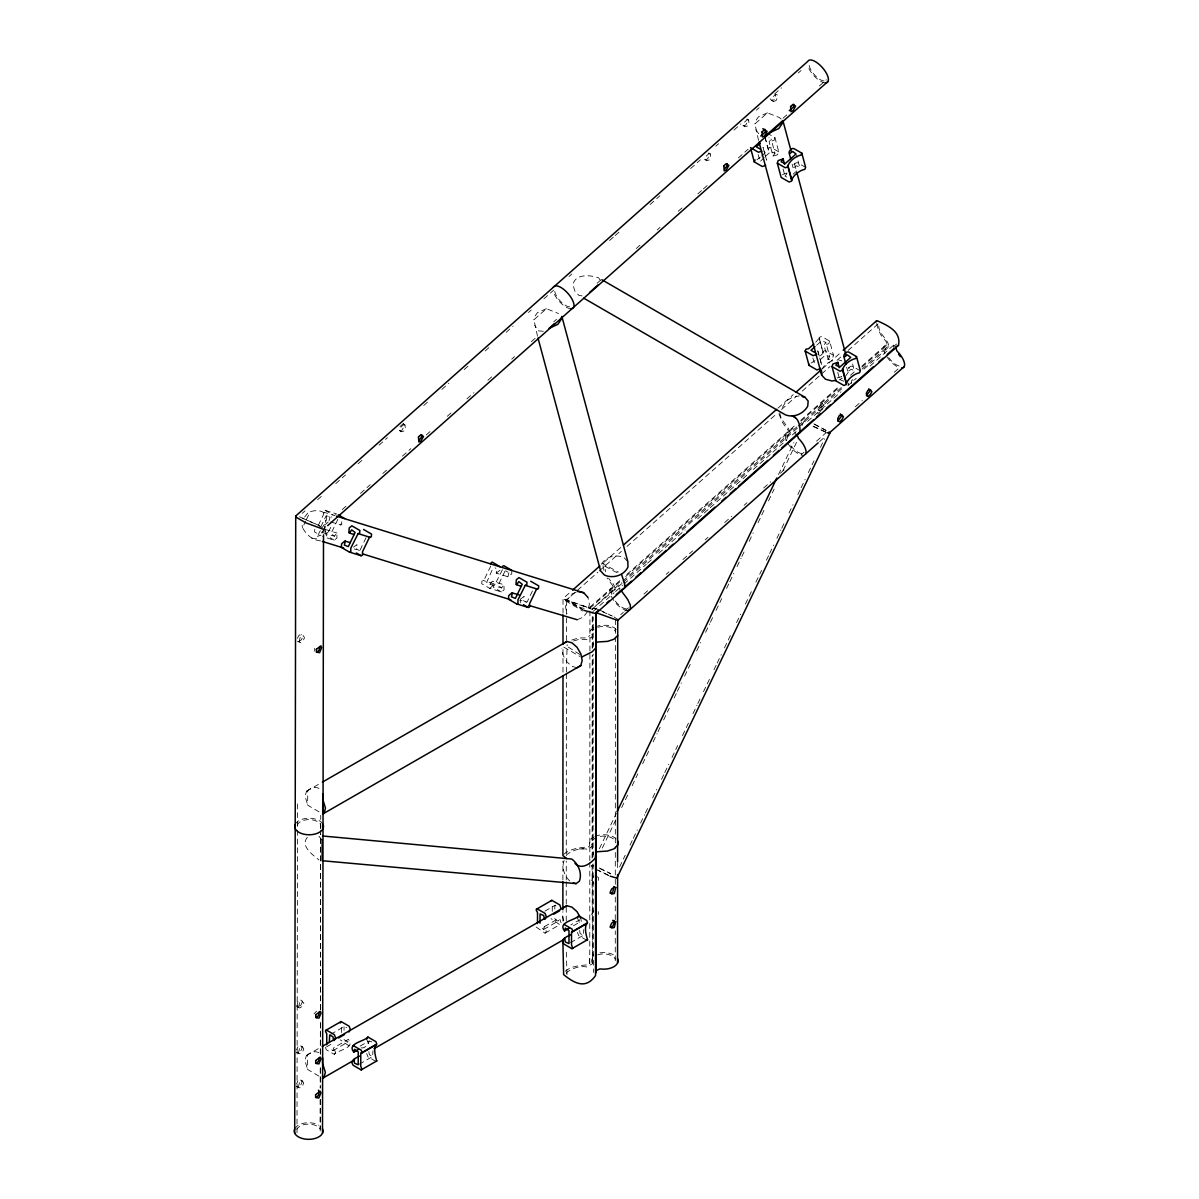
<?xml version="1.0" encoding="UTF-8"?>
<svg xmlns="http://www.w3.org/2000/svg" width="1199" height="1199" viewBox="0 0 1199 1199"><rect width="100%" height="100%" fill="white"/><g stroke="black" fill="none" stroke-linecap="round" stroke-linejoin="round"><path stroke-width="0.75" stroke-dasharray="5 3.75" d="M562.871 921.057L562.871 911.705M562.886 879.901L562.901 861.197M562.99 672.114L563.005 647.775M563.02 613.154L563.035 598.601L569.855 592.546M566.992 974.637L566.228 949.098M566.243 921.057L566.243 906.084M566.243 904.226L566.258 881.775M566.258 879.901L566.273 861.212M566.273 853.718L566.363 673.988M566.363 672.114L567.142 644.687M566.378 640.401L566.393 599.125L567.172 598.601L567.172 600.144L565.598 600.804L597.866 572.208M565.224 971.265C571.893 965.57 580.556 965.66 588.544 964.7L589.758 963.441L589.803 862.006M589.818 860.582L589.908 651.776M589.923 650.907L589.923 607.114L619.808 580.646M566.213 973.423L566.992 972.194C572.747 968.103 579.791 965.675 586.881 966.964L592.471 963.741L592.096 865.393M592.096 858.064L592.201 655.718M592.216 648.389L592.231 611.805M592.471 963.741L592.516 864.629M592.516 857.15L592.621 654.954M592.621 647.46L592.636 616.616M593.115 863.924L593.535 972.434M593.115 856.446L593.205 654.249M593.22 646.756L593.235 616.915M598.316 914.417L598.316 911.66M598.421 880.336L598.421 877.503L596.742 876.529M615.267 960.774L615.282 930.859M615.282 919.633L615.297 895.323M615.297 884.263L615.297 876.619M615.297 874.91L615.312 846.704M615.312 842.957L615.417 637.014M615.417 633.387L615.432 618.504M617.605 867.626L617.605 863.325M296.752 1006.635L298.161 1000.64L300.859 1000.071L303.887 1003.143L302.538 1006.141L299.84 1007.969L296.752 1006.635L298.161 1006.995L300.844 1005.167L302.208 1002.169L300.859 1000.071M296.992 1132.815L297.487 830.188M297.517 826.396L297.547 803.959M298.311 1087.508L299.72 1081.513L302.418 1080.943L303.752 1083.042L302.403 1086.039L299.705 1087.868L296.633 1086.534L298.026 1086.894L300.724 1085.065L302.073 1082.068L300.724 1079.969L298.041 1080.539L296.633 1083.701M298.371 1053.396L299.78 1047.401L302.463 1046.832L303.812 1048.945L302.463 1051.943L299.765 1053.771L296.678 1052.422L298.086 1052.797L300.769 1050.968L302.133 1047.971L300.784 1045.858L298.086 1046.427L296.693 1049.59M298.446 1007.61L299.855 1001.615L302.538 1001.045M299.061 642.154L300.469 636.159L303.152 635.59L304.501 637.703L303.152 640.701L300.454 642.529L297.367 641.18M319.039 811.843L307.678 805.158L307.708 790.576C310.931 787.368 318.889 785.525 320.912 790.935M318.919 1076.117L307.558 1069.418L307.573 1054.835C310.796 1051.628 318.754 1049.784 320.792 1055.195M314.678 651.177L314.678 648.344M320.253 1099.363L320.208 1129.248A12.005 6.924 0.1 0 0 308.608 1124.107A12.005 6.924 0.1 0 0 296.992 1129.233M320.298 1067.605L320.268 1088.152L320.313 1067.455M320.328 1054.535L320.388 1020.904L320.328 1054.386M320.403 1009.693L320.688 830.367M320.688 828.494L320.703 824.762A12.005 6.924 0.1 0 0 305.985 819.846A12.005 6.924 0.1 0 0 297.502 828.314M320.208 1130.972L320.253 1099.213M320.403 1009.543L320.688 833.949M320.718 828.284L320.733 815.35M325.469 1047.341L326.308 1049.769L334.296 1054.386C338.133 1049.829 355.623 1048.151 348.444 1039.338L333.697 1047.821L332.932 1050.669L329.26 1048.061M341.49 1032.579L341.505 1025.205M344.038 1030.361L344.038 1026.674M344.023 1039.578L347.68 1042.186L348.444 1039.338M368.887 1051.643L369.307 1054.685L372.559 1056.559L372.979 1050.774M552.259 911.36L552.274 903.986M554.792 909.127L554.792 905.44L557.385 906.444M554.777 918.359L555.197 919.078C561.597 925.853 557.22 911.36 561.087 922.855M579.657 930.409L580.061 933.466L583.313 935.34L583.748 929.555M787.084 438.969L787.129 435.522L790.396 434.263C789.482 425.795 779.68 421.044 779.8 411.737M511.808 570.319L511.733 573.841L507.926 576.764L496.221 573.137L497.195 569.105L495.037 567.861M520.291 602.857L520.366 599.335M862.066 367.104L887.05 344.952L886.181 341.685L881.04 335.24L878.312 329.62L876.649 323.385M325.543 530.003L325.184 534.499M782.452 407.405L786.304 400.931L792.434 397.229L799.283 395.91M766.955 133.014L774.944 137.63L778.78 151.868L777.492 154.776L772.98 156.11L769.144 141.872L771.122 139.009L768.964 137.75M772.98 156.11L774.959 153.247L771.122 139.009M820.371 355.863L823.173 352.986L819.187 337.414L821.66 336.454L829.648 341.071L833.485 355.309L832.616 357.931L828.389 359.61L823.848 345.312L825.841 342.449L821.765 340.696L816.369 345.477M827.685 359.55L829.663 356.688L825.841 342.449M851.365 383.455L851.83 380.113M761.605 156.02L768.349 150.025L769.129 147.492L770.792 147.252L778.78 151.868M822.829 352.686L823.833 350.932L825.497 350.693L833.485 355.309M399.432 430.801L402.13 430.096L403.703 427.009L403.299 424.056L404.992 425.031L405.382 427.983L403.808 431.07L401.125 431.775L397.978 428.777M704.772 159.722L707.47 159.017L709.044 155.945L708.639 152.992L710.333 153.967L710.722 156.919L709.149 159.992L706.466 160.696L703.318 157.713M564.07 860.507C561.132 868.526 565.119 877.713 571.728 882.644M743.035 125.76L745.733 125.056L747.307 121.968L746.902 119.031L748.596 119.99L748.985 122.942L747.412 126.03L744.729 126.734L741.716 124.126M848.158 384.849L848.562 383.14M588.514 607.893L589.383 604.266L587.93 597.387M818.992 338.433L815.185 342.824M307.708 790.576L306.479 791.28L305.116 796.376L307.678 805.158M307.573 1054.835L306.359 1055.54L304.981 1060.635L307.558 1069.418M617.155 572.777L604.716 566.138L605.66 571.773M774.944 137.63L774.074 140.253L769.144 141.872M829.648 341.071L828.779 343.693L823.848 345.312M321.422 528.324C333.922 514.821 321.332 506.877 308.263 512.483L303.812 518.148M297.367 638.348L299.24 634.9L303.152 635.59M307.304 837.352C300.095 846.149 312.714 854.842 318.904 859.848M320.538 540.884C312.429 540.194 306.09 534.634 302.538 527.635L305.625 521.235M306.389 519.632L310.226 511.643M311.65 538.126L316.101 538.891L320.628 529.958M366.04 537.692L359.985 550.266L354.29 549.007M532.416 591.017L527.125 602.033L519.767 600.249M599.395 848.697L616.346 813.297M778.496 474.564L793.828 442.536M801.891 425.69L804.304 420.639L806.927 421.074M602.318 848.053L616.031 819.397M621.682 807.601L628.935 792.434M632.173 785.69L637.808 773.895M642.649 763.793L649.918 748.626M653.14 741.881L657.172 733.458M657.981 731.765L660.409 726.714M663.632 719.97L669.282 708.174M674.123 698.058L676.536 693.007M677.345 691.313L681.377 682.89M684.599 676.146L690.249 664.351M696.709 650.877L700.741 642.454M705.582 632.338L709.613 623.915M710.422 622.221L712.835 617.17M716.073 610.426L721.723 598.631M726.549 588.514L728.977 583.463M729.786 581.77L733.818 573.347M737.04 566.602L741.072 558.179M741.881 556.501L744.309 551.435M749.15 541.334L753.182 532.911M758.023 522.794L765.277 507.627M768.499 500.882L774.149 489.087M783.022 470.548L797.545 440.213M619.583 866.967L625.219 855.172M630.06 845.07L632.487 840.004M633.297 838.326L637.328 829.903M640.551 823.158L644.582 814.735M645.392 813.042L647.82 807.991M652.661 797.875L656.692 789.452M661.533 779.335L663.946 774.284M664.756 772.591L668.787 764.168M672.01 757.423L677.66 745.628M682.501 735.527L689.77 720.359M692.992 713.615L697.024 705.192M697.833 703.498L700.246 698.447M703.483 691.703L710.737 676.536M713.96 669.791L716.388 664.741M717.197 663.047L721.228 654.624M724.451 647.88L731.72 632.712M736.561 622.611L740.592 614.188M745.433 604.071L752.687 588.904M755.91 582.159L761.56 570.364M766.401 560.248L768.829 555.197M769.638 553.518L773.67 545.08M776.892 538.351L780.924 529.913M781.733 528.234L784.146 523.184M788.987 513.067L793.034 504.644M797.875 494.528L800.288 489.477M801.097 487.783L805.129 479.36M808.351 472.616L814.001 460.821M820.461 447.332L824.492 438.909M314.767 529.329L314.588 531.951L320.972 535.638M318.32 525.312L323.61 514.296L323.625 510.894L324.989 510.309L336.679 513.936M320.837 526.766L326.143 515.765L331.823 517.024M329.006 520.651L330.055 517.339L326.817 515.465M335.33 514.521L334.821 515.585L324.06 512.318M330.774 527.365L328.001 532.416L324.659 531.382M337.833 519.377L331.029 533.54L334.446 536.193L336.934 533.03L336.889 538.126L334.266 540.194L322.576 536.567M341.925 521.745L340.786 524.997L344.593 522.09M490.751 566.063L483.931 580.211L481.908 581.095L481.713 583.718L489.702 588.334L501.407 591.946L504.015 589.893L504.06 584.797L492.369 581.17L489.881 584.333L486.629 582.459L493.269 567.517M502.441 569.69L495.142 584.183L482.972 580.406M504.974 571.144L498.17 585.307L501.572 587.96L504.06 584.797M566.273 855.591L567.052 854.377C572.807 850.286 579.851 847.858 586.94 849.147L590.298 847.858L592.531 845.924L592.111 844.815A12.005 6.924 0 0 1 600.609 836.332A12.005 6.924 0 0 1 615.327 841.233M601.388 564.294C605.555 556.471 616.271 554.088 624.065 557.595L627.841 561.702M821.54 369.742L825.092 364.586L829.798 361.903M845.445 376.351L848.997 371.195L848.907 367.284M500.028 570.229L496.221 573.137M334.296 1054.386L335.57 1052.557L333.697 1047.821M536.223 927.082L545.05 933.167L546.324 931.338L544.931 927.172L544.121 926.887L543.687 929.45L540.03 926.842M593.52 876.004L591.452 881.085L593.91 883.843M593.505 910.176L591.497 915.107L592.246 916.83L593.49 916.036M298.776 641.555L301.459 639.726L302.807 636.729L301.474 634.616M587.645 611.505L583.179 617.17L577.184 619.733M314.063 1013.799L316.506 1011.222M589.908 631.184L593.64 627.452M302.208 513.367L304.996 510.894M317.57 499.728L323.16 494.767M335.735 483.617L345.507 474.939M358.081 463.773L363.657 458.812M379.034 445.174L387.412 437.74M399.971 426.574L404.168 422.857M423.727 405.502L427.908 401.785M441.876 389.39L448.861 383.185M464.223 369.547L469.813 364.586M485.175 350.947L489.372 347.23M506.128 332.348L513.112 326.143M528.474 312.504L531.262 310.031M543.836 298.866L553.608 290.188M569.03 276.489L571.818 274.016M609.572 240.504L613.753 236.788M615.162 235.544L619.358 231.827M650.098 204.519L659.885 195.827M690.639 168.534L700.426 159.842M715.803 146.188L718.606 143.715M733.983 130.062L740.967 123.857M756.344 110.203L759.147 107.73M774.524 94.077L781.508 87.872M798.279 72.974L801.082 70.501M537.527 336.245L533.915 319.773L546.399 308.683L558.479 313.524M758.547 140.403L754.95 123.917L767.435 112.841L779.44 117.592L782.872 120.425M325.409 524.488L328.211 522M342.225 509.56L346.421 505.828M360.434 493.388L370.236 484.696M382.841 473.5L387.037 469.768M402.444 456.1L410.852 448.636M426.259 434.952L431.865 429.976M447.272 416.308L452.877 411.332M466.876 398.892L473.875 392.687M487.888 380.248L493.493 375.272M511.703 359.115L514.506 356.628M531.307 341.7L535.518 337.968M553.713 321.812L556.516 319.324M597.132 283.264L601.313 279.532M636.264 248.508L641.855 243.547M657.232 229.893L660.035 227.42M678.199 211.279L682.396 207.562M697.773 193.908L701.97 190.191M703.363 188.947L707.56 185.231M738.314 157.923L748.101 149.231M783.052 118.206L788.642 113.246M819.397 85.953L826.381 79.748M760.256 157.204L756.929 159.782M764.138 157.474L760.106 161.67L758.188 154.551M765.487 156.275L770.882 151.494L774.959 153.247M786.904 173.72L784.985 176.043L788.223 177.917M793.094 174.2L798.489 169.419M814.975 360.644L811.138 363.042M820.191 359.715L825.586 354.934L829.663 356.688M620.692 547.508L602.587 563.545L604.386 572.343M777.986 408.14L793.243 394.606M822.394 368.782L841.833 351.562M599.245 570.994L621.412 551.345M626.987 546.414L777.312 413.205M781.493 409.503L796.75 395.985M802.311 391.054L820.356 375.077M821.735 373.848L830.068 366.459M837.007 360.314L842.567 355.399M848.113 350.468L878.642 323.415M850.496 375.257L854.542 371.66L852.624 363.941M626.762 574.471L795.162 425.255M800.722 420.339L839.585 385.898M861.781 366.235L883.993 346.556M584.153 610.411L563.035 598.601L589.938 608.223L620.078 581.515M625.653 576.584L795.447 426.125M801.007 421.209L839.87 386.767M621.966 583.508L592.231 609.047L621.487 582.294M622.866 581.065L796.84 426.919M798.234 425.69L842.642 386.333M862.081 369.112L885.671 348.205M623.36 582.264L797.335 428.118M798.729 426.889L841.758 388.761M863.954 369.082L888.939 346.946C888.354 338.882 878.882 334.596 878.762 325.963M593.235 611.325L614.158 592.786M615.552 591.542L622.521 585.367M623.915 584.138L646.186 564.399M647.58 563.17L653.14 558.239M658.716 553.309L685.154 529.868M697.683 518.777L708.819 508.901M710.213 507.672L747.801 474.369M753.362 469.438L771.467 453.402M772.86 452.173L786.769 439.838M792.344 434.907L797.905 429.976M807.616 421.359L840.934 391.848M847.873 385.703L856.206 378.314M870.084 366.025L893.675 345.117L896.717 343.858L893.944 346.316M822.949 408.769L820.581 410.867L817.898 409.204L820.446 404.677L822.574 403.643L825.092 406.296M817.598 413.97L820.371 411.497M620.707 614.652L623.345 612.314M624.679 611.145L628.636 607.638M643.953 594.075L649.513 589.129M666.224 574.336L668.997 571.863M682.92 559.528L692.662 550.896M705.192 539.805L707.98 537.332M724.676 522.539L731.645 516.364M744.174 505.274L746.947 502.801M763.658 487.993L770.612 481.833M780.354 473.2L785.93 468.269M801.247 454.706L804.019 452.233M816.519 441.157L826.231 432.554M855.382 406.731L862.321 400.571M894.244 372.29L899.805 367.374M819.591 441.592L823.758 437.905M353.525 547.149L357.032 544.661L356.058 548.692L359.31 550.566M520.651 598.915L524.173 596.413L523.199 600.459L526.451 602.333M361.184 1047.881C368.618 1048.93 367.359 1037.45 372.574 1042.665M573.422 925.808L579.657 922.136L579.672 919.813L570.814 924.909M489.702 588.334L492.324 586.266L492.369 581.17M592.231 882.869L593.52 882.044M563.68 854.377C570.814 848.263 579.941 847.663 588.604 846.884L589.818 845.175A14.403 8.303 0 0 1 593.535 837.142M306.479 791.28L321.017 782.917M330.759 1034.302L344.458 1026.419L346.631 1027.678M544.886 911.135L555.212 905.2M306.359 1055.54L320.882 1047.192M326.473 1046.907L330.894 1044.359M544.451 926.602L559.214 918.119M332.932 1050.669L348.1 1041.931M543.687 929.45L558.869 920.712M545.05 933.167L559.813 924.669L550.985 918.599M360.06 1046.128L369.337 1040.792M359.28 1064.187L372.979 1056.319M570.454 942.729L583.733 935.085M839.165 379.918L842.298 378.135M824.253 404.618L819.996 408.409L819.771 411.002L818.093 410.028M887.05 344.952L886.75 345.102A14.403 5.89 48.5 0 0 884.967 353.435M317.48 536.508L319.698 535.563M576.149 592.201L571.758 594.09L567.292 599.755L565.553 606.979L567.007 613.858M782.452 174.514L786.964 173.166L786.004 169.614M837.157 377.955L841.668 376.606L839.69 379.483L843.751 381.237M595.259 626.927L600.099 625.308L607.548 625.308L613.993 627.467L617.725 631.199M571.848 640.026L578.248 638.018L586.536 637.883L589.908 635.485M573.542 641L579.372 639.262L587.045 639.442L590.388 638.168L592.621 636.234L592.216 635.125A12.005 6.924 0 0 1 593.985 629.34M770.223 98.843L771.527 100.461L774.224 99.757L775.798 96.684L775.258 94.361M773.22 101.435L775.918 100.731L777.492 97.644L777.087 94.706L775.633 94.451L773.265 96.564L771.766 99.427L773.22 101.435L771.527 100.461M805.638 167.395L797.65 162.779C795.357 161.58 790.995 167.395 793.813 167.575L796.586 165.747L799.823 167.62L796.481 155.151M860.342 370.836L852.354 366.22C850.061 365.021 845.7 370.836 848.517 371.016L851.29 369.187L854.527 371.061M767.435 112.841L758.457 116.798L754.905 121.953L754.95 123.917M546.399 308.683L537.422 312.654L533.87 317.795L533.915 319.773M831.372 361.019L832.825 360.809M611.7 594.374A12.005 4.901 48.5 0 1 614.038 589.728L615.012 589.668L614.847 587.3L613.558 584.273L608.627 578.413M888.939 346.946L887.979 347.006A12.005 4.916 48.5 0 0 885.626 351.652M614.038 589.728L615.012 589.668M579.267 848.967L583.643 848.862M543.327 331.269L538.846 330.939L534.604 325.424M584.153 608.418L579.941 607.398L566.393 599.125M603.861 563.725L602.587 563.545L618.384 572.118M604.716 566.138L605.975 566.333M593.955 865.978L591.332 865.543L592.126 866.802M748.596 119.99L747.127 119.75L744.759 121.848L743.275 124.711L744.729 126.734M710.333 153.967L708.864 153.727L706.496 155.825L705.012 158.688L706.466 160.696M404.992 425.031L403.523 424.791L401.155 426.889L399.672 429.752L401.125 431.775M582.085 295.913L578.892 295.359L574.831 291.072L572.957 284.703C575.28 273.417 590.343 274.931 598.646 277.868L600.07 279.966M592.231 608.223L595.333 608.867M592.636 609.482L566.393 600.085L582.04 609.137M577.064 667.738L571.968 666.374L566.887 661.863L563.17 655.403L561.821 648.734M838.686 359.97L841.893 360.854M330.759 521.895L340.786 524.997M325.229 529.403L336.934 533.03M322.741 532.566L334.446 536.193M489.881 584.333L501.572 587.96M495.142 584.183L493.598 584.707L493.418 587.33L501.407 591.946M328.001 532.416L326.473 532.956L326.278 535.578L334.266 540.194M627.557 610.741C619.149 608.657 613.094 601.179 610.006 593.4L610.066 589.279L613.124 587.69L613.154 586.326L607.114 577.963M598.496 609.677L589.923 607.114L589.938 608.223M299.435 516.769L319.773 525.806M302.463 518.238L316.746 524.592M825.526 431.805L811.708 425.57M825.871 432.284L810.644 425.3M565.598 600.804L582.864 611.1M600.099 610.261L612.389 616.091M602.273 611.535L610.965 615.701M583.074 605.6L586.551 607.174M813.926 423.832L829.034 431.955M814.451 424.341L825.946 430.396M599.29 867.986L610.516 873.457M600.085 868.616L610.741 873.861M608.088 875.045L597.447 869.8M608.882 875.69L597.657 870.219M505.648 570.859L507.821 572.103M579.911 654.489L566.378 645.901M563.77 647.115L579.911 656.438M324.989 510.309L332.977 514.926M586.686 940.211L578.682 935.595L577.423 932.312M349.059 1045.903L340.216 1039.818M375.916 1061.43L367.928 1056.814L366.669 1053.531M300.784 1045.858L302.463 1046.832M300.724 1079.969L302.418 1080.943M318.095 525.282L321.212 527.38M614.008 616.93L617.725 619.448M579.327 922.421L577.513 918.134M368.573 1043.64L366.759 1039.368M823.413 405.322L822.574 403.643M318.919 836.228L322.156 840.259M758.772 133.718L755.64 129.567M804.304 420.639L805.099 421.883M563.785 920.952L561.687 912.994M592.111 844.815L592.516 845.924M852.699 379.469L853.059 380.518M794.517 163.738L796.466 170.947M792.119 164.173L793.079 167.74M846.599 367.134L847.783 371.18M783.067 168.924L784.985 176.043M837.771 372.364L839.69 379.483M765.127 137.091L768.469 149.545M819.352 338.747L823.173 352.986M764.767 136.776L768.124 149.246M766.611 160.261L763.029 147.312L766.371 159.767M817.958 351.232L821.795 365.47L817.733 350.752M812.892 357.991L814.795 364.511M778.93 413.82L782.497 422.558L788.552 430.921L788.507 432.284L785.45 433.873L785.405 437.995A14.403 5.875 48.5 0 0 792.764 449.46A14.403 5.875 48.5 0 0 802.94 455.335M593.22 643.009L593.7 644.912M508.901 572.732L507.926 576.764M325.364 520.126L325.888 522.659M302.073 525.387L302.538 527.635M580.691 918.074L581.365 921.417M893.675 345.117L893.84 347.485M795.132 432.434L795.282 434.817M619.733 587.84L619.898 590.208M589.758 963.441L589.758 962.992A14.403 8.303 0 0 1 593.475 954.974M597.806 627.332A12.005 6.924 0 0 1 615.417 631.543M295.194 824.372A14.403 8.303 0.1 0 1 309.102 818.243A14.403 8.303 0.1 0 1 323.011 824.402M294.699 1128.873A14.403 8.303 0.1 0 1 318.784 1125.172M594.929 836.452A14.403 8.303 0 0 1 617.62 840.889M592.051 962.647A12.005 6.924 0 0 1 595.169 955.948M597.657 954.854A12.005 6.924 0 0 1 615.267 959.065M599.935 952.83A14.403 8.303 0 0 1 613.843 954.989M569.63 306.854A12.005 4.901 48.4 0 1 559.019 299.63A12.005 4.901 48.4 0 1 555.017 288.959M570.844 308.743A14.403 5.875 48.4 0 1 553.294 291.417M824.088 80.947A12.005 4.901 48.4 0 1 813.477 73.724A12.005 4.901 48.4 0 1 809.46 63.052M825.302 82.851A14.403 5.875 48.4 0 1 807.751 65.525M626.328 608.852A12.005 4.901 48.5 0 1 614.772 600.369M801.726 453.447A12.005 4.901 48.5 0 1 790.156 444.964M899.1 365.95A12.005 4.916 48.5 0 1 888.699 357.647M896.747 366.399A14.403 5.89 48.5 0 1 886.616 356.388M593.595 854.602L593.115 852.714L593.595 854.617"/><path stroke-width="1.5" d="M322.621 1057.803L322.621 1063.348L325.349 1072.401L323.97 1077.496L322.591 1078.231M322.756 793.648L322.711 814.031L580.796 665.58L582.174 660.484L580.826 653.815L577.094 647.355L572.013 642.844L566.917 641.48L322.381 782.123M562.856 939.746L563.62 974.637C574.816 983.615 585.771 989.46 595.528 975.611L595.933 612.584L598.631 610.201M562.871 909.831L562.886 881.775M562.99 675.846L562.901 855.591L566.902 858.664M563.005 644.073L563.02 614.967M596.008 972.824L595.933 612.584L617.725 620.453L818.198 442.821M614.053 886.526L612.644 892.521L609.946 893.105M617.56 963.007L617.605 874.551M617.605 862.021L617.725 619.448L617.725 620.453M294.699 1133.16L295.718 516.005L807.781 61.389A14.403 5.875 48.4 0 1 823.248 68.613A14.403 5.875 48.4 0 1 825.302 82.851M322.501 1133.19L323.505 534.934M334.176 1040.477L335.6 1037.929L334.326 1034.647L326.338 1030.046L325.499 1031.5L326.757 1033.688L326.742 1044.764M329.275 1042.531L329.71 1034.902L332.947 1036.775L333.712 1040.507M340.246 1023.017L341.086 1021.548L349.089 1026.164L350.348 1029.446L348.939 1031.994M375.916 1061.43L376.771 1060.935C375.212 1056.154 373.054 1047.177 376.801 1044.134L375.946 1041.691L367.958 1037.075C364.136 1041.631 346.631 1043.31 353.81 1052.122L358.231 1049.575M544.946 919.258L546.354 916.71L545.095 913.428L537.092 908.812L536.253 910.281L537.512 912.469L537.497 923.53M540.03 923.155L540.045 913.923L543.717 915.556L544.466 919.273M586.686 940.211L587.525 939.716C585.966 934.935 583.808 925.958 587.555 922.9L586.716 920.472L578.727 915.856C574.891 920.412 557.4 922.091 564.579 930.904L569 928.356M561.836 316.356L627.841 561.702L627.961 567.037C623.96 575.61 612.809 578.877 604.401 575.04L600.624 570.934L538.006 338.058M584.153 610.411L595.708 613.603L898.501 345.312C901.333 331.583 887.934 325.663 877.788 321.002L876.529 320.822L843.212 350.333M783.127 158.927L781.149 161.805L785.225 163.559L796.016 153.982L792.749 151.509L789.991 153.337C787.158 153.157 791.52 147.342 793.813 148.541L801.816 153.157L805.638 167.395L804.859 169.329C799.613 170.168 791.999 176.163 791.625 181.064L789.152 182.023L781.163 177.422L777.327 163.169L778.196 160.546L783.127 158.927L784.566 164.263M837.831 362.368L835.853 365.245L839.929 366.999L850.72 357.422L847.453 354.934L844.696 356.777C841.863 356.598 846.224 350.782 848.532 351.981L856.521 356.598L860.342 370.836L859.563 372.769C854.317 373.608 846.704 379.603 846.329 384.504L843.856 385.464L835.868 380.862L832.046 366.609L832.9 363.986L837.831 362.368L839.27 367.703M574.965 863.34C581.755 870.414 590.672 863.4 595.588 857.795L595.813 852.999L597.042 851.755L607.443 851.05L613.888 848.907L617.62 845.19A14.403 8.303 0 0 0 617.62 840.889M595.588 857.795L595.813 852.999M561.042 908.602L559.843 904.945L551.855 900.329L536.253 909.307M801.816 153.157L801.022 155.091C795.791 155.915 788.163 161.925 787.788 166.826L785.33 167.785L777.327 163.169M856.521 356.598L855.726 358.531C850.496 359.355 842.882 365.365 842.507 370.266L840.034 371.225L832.046 366.609M319.968 646.636L319.189 649.963L317.106 652.136M319.369 1012.076L318.574 1015.403L316.491 1017.591M319.294 1057.878L318.499 1061.205L316.416 1063.378M325.019 526.286L324.165 529.898L321.932 532.731M876.229 321.827L876.529 320.822M765.846 135.547L782.872 120.514L791.115 151.104M617.14 811.618L776.877 477.936M829.034 431.955L829.828 433.214L616.856 878.118L610.216 876.184M490.256 563.725L492.115 562.076L500.118 566.692M366.684 1038.904L367.958 1037.075M577.453 917.685L578.727 915.856M419.29 440.003L421.434 437.245L421.643 434.652M724.631 168.924L726.774 166.181L726.984 163.574M816.834 354.185L813.162 355.698L805.173 351.082L805.953 349.149L808.441 348.804L813.836 344.008M820.671 368.438L816.984 369.951L808.995 365.335L805.173 351.082M375.782 1044.569L360.779 1053.351L360.749 1066.256L362.008 1069.418L361.169 1069.913L353.18 1065.297C349.134 1060.306 356.373 1057.788 359.7 1056.049M586.551 923.335L571.533 932.118L571.518 945.037L572.777 948.199L571.923 948.694L563.935 944.078C559.903 939.087 567.127 936.569 570.454 934.83M595.753 970.83L599.935 968.882A14.403 8.303 0 0 0 617.56 958.705M361.034 1053.052L362.038 1052.617L361.199 1050.174L353.21 1045.573M571.788 931.818L572.792 931.398L571.953 928.955L563.965 924.339M617.725 635.5L613.993 639.217L607.533 641.36L597.132 642.05L595.918 643.308L595.693 648.089L592.201 651.791L582.025 656.887M598.151 284.807L589.533 292.526M554.523 323.52L549.112 328.316L557.775 324.404L561.327 319.249L561.297 317.51M828.059 81.397L327.702 525.597M760.316 143.236L756.269 146.818L760.346 149.186M755.085 159.962L754.291 161.895L762.279 166.511L765.681 165.342M815.02 346.676L810.974 350.258L815.05 352.626M572.582 590.133L599.86 565.958M623.465 545.035L776.592 409.369M796.031 392.148L821.015 370.011M606.754 603.007L609.452 600.609M616.211 594.614L620.273 591.017M625.803 586.131L631.363 581.185M635.545 577.483L641.105 572.552M643.893 570.095L666.164 550.356M668.952 547.883L673.134 544.196M678.694 539.25L684.269 534.319M687.042 531.861L714.889 507.192M721.843 501.017L726.024 497.315M730.206 493.628L735.766 488.682M738.554 486.224L767.78 460.326M773.355 455.38L778.915 450.449M781.703 447.991L813.671 419.665M816.444 417.192L820.611 413.505M826.171 408.589L830.322 404.902M834.489 401.215L873.352 366.774M878.912 361.858L883.078 358.171M887.23 354.484L894.169 348.324M837.876 420.864L841.743 415.903L840.304 413.88M866.427 395.52L870.174 390.709L868.765 388.746M829.303 432.974L904.256 366.564M898.501 345.312L895.563 347.096L896.942 350.977A14.403 5.89 48.5 0 1 901.498 368.018M353.81 1052.122L354.574 1049.29L358.246 1051.883L358.216 1064.802L354.559 1063.168L353.795 1059.451M564.579 930.904L565.343 928.056L569 930.664L568.985 943.568L565.314 941.949L564.564 938.232M322.156 840.259L322.141 860.717L576.164 883.618L579.402 881.175C582.339 873.157 578.368 863.954 571.743 859.039L322.576 835.988M363.552 529.463L371.54 534.08L371.36 536.702L370.281 537.377L358.126 533.6L350.812 548.108L350.797 551.51L349.449 552.095L341.445 547.478L341.535 543.941L344.713 541.079L350.348 542.577M530.692 581.23L538.681 585.846L538.486 588.469L537.422 589.144L525.252 585.367L517.953 599.875L517.938 603.277L516.574 603.861L508.586 599.245L508.661 595.708L511.838 592.846L519.152 594.869M563.185 643.638L566.917 641.48M322.726 814.016L324.09 813.222L325.469 808.126L322.741 799.089M577.064 667.738L580.796 665.58M551 900.824L551.855 900.329M563.065 907.898L566.797 905.74L571.893 907.103L576.974 911.615L580.691 918.074M325.499 1030.526L341.086 1021.548M322.261 1046.397L566.797 905.74M338.613 1037.944L344.503 1034.542M553.788 914.178L559.693 910.775M361.454 1053.202L376.216 1044.719M572.223 931.983L586.97 923.5M322.591 1078.291L354.649 1059.841M374.013 1048.705L564.534 939.132M361.169 1069.913L376.771 1060.935M571.923 948.694L587.525 939.716M358.126 533.6L359.655 533.075L359.85 530.453L351.847 525.836L349.239 527.905L348.879 532.401L349.778 532.671L351.682 529.838L355.099 532.491L348.295 546.654L344.368 545.065L345.327 541.034M525.252 585.367L526.796 584.842L526.975 582.219L518.987 577.603L516.379 579.672L516.005 584.168L516.919 584.438L518.822 581.605L522.224 584.258L515.42 598.406L511.493 596.832L512.468 592.801M316.356 1097.49L318.454 1095.301L319.234 1091.974L318.454 1090.206M627.557 610.741L630.314 609.302L630.359 605.165L627.691 599.455L621.592 591.182M789.257 110.698L793.528 106.921L793.738 104.313M760.766 135.997L765.037 132.205L765.247 129.612L762.759 128.773M349.449 552.095L361.139 555.722L362.503 555.137L362.518 551.735L369.322 537.572L370.281 537.377M502.471 566.288L503.82 565.703L511.808 570.319M516.574 603.861L528.279 607.473L529.628 606.904L529.658 603.502L536.463 589.338L537.422 589.144M761.845 151.104L758.457 152.258L750.469 147.642M621.622 589.818L624.559 588.035L624.739 584.108L621.607 574.531M770.133 132.475L778.81 128.563L782.362 123.407L782.318 121.654M836.243 380.338L831.836 380.967L825.437 379.199L821.66 375.092L759.042 142.201M610.006 927.082L612.614 926.527L613.978 923.455L613.978 920.712L612.614 920.352M827.205 432.779L829.828 433.214M577.753 591.512L583.673 592.726L587.93 597.387M577.184 619.733L528.594 605.315M595.933 612.584L597.147 612.839M323.505 529.329L305.895 522.869L295.718 516.979L295.718 515.99M573.212 882.974L576.164 883.618M802.161 396.599L805.039 397.289L808.141 401.021L807.766 406.086C803.585 413.82 793.603 418.181 785.285 414.779L583.733 298.161M336.499 516.169L583.673 592.726M349.194 533L354.215 534.544M516.334 584.752L521.34 586.311M322.321 541.423L343.663 548.033M363.222 554.088L510.804 599.8M795.387 417.642L792.164 415.783C798.984 418.121 800.377 426.334 799.943 432.629L797.02 434.413L798.384 438.294A14.403 5.875 48.5 0 1 805.698 453.896M523.483 604.716L528.279 607.473M338.283 514.866L344.668 518.553M356.343 552.949L361.139 555.722M601.868 279.727L805.039 397.289M796.945 172.761L845.954 355.024M789.257 153.502L790.681 158.838M843.961 356.927L845.865 364.061M787.983 165.807L791.82 180.045M842.687 369.247L846.524 383.485M787.638 165.507L791.46 179.745M842.342 368.947L846.164 383.185M750.949 149.425L754.291 161.895M821.555 370.806L821.66 375.092M808.965 364.121L808.995 365.335M323.026 824.357A14.403 8.303 0.1 0 1 309.117 834.774A14.403 8.303 0.1 0 1 295.209 824.327M322.501 1128.903A14.403 8.303 0.1 0 1 308.608 1139.335A14.403 8.303 0.1 0 1 294.699 1128.873M553.368 287.25A14.403 5.875 48.4 0 1 568.836 294.459A14.403 5.875 48.4 0 1 570.889 308.698M898.576 354.23A12.005 4.916 48.5 0 1 900.389 356.702M615.672 921.686L614.308 927.501L611.685 928.056L610.381 926.018L611.685 923.11L614.308 921.327L615.672 921.686M615.731 887.5L614.338 893.495L611.64 894.079L610.291 891.966L611.64 888.969L614.338 887.14L615.731 887.5M315.622 1094.672L315.622 1097.505L318.844 1098.029L320.912 1092.948L320.148 1091.18L315.622 1094.672M315.682 1060.56L315.682 1063.393L318.904 1063.918L320.972 1058.852L320.193 1057.068L315.682 1060.56M315.757 1014.774L315.757 1017.606L318.979 1018.131L321.047 1013.05L320.268 1011.282L315.757 1014.774M316.371 649.318L316.371 652.151L319.593 652.676L321.662 647.61L320.882 645.826L316.371 649.318M418.466 436.886L418.856 442.011L420.969 440.977L423.517 436.451L420.834 434.787L418.466 436.886M723.806 165.822L724.196 170.932L726.309 169.898L728.857 165.372L726.174 163.708L723.806 165.822M762.069 131.845L762.459 136.971L764.572 135.937L767.12 131.41L764.437 129.747L762.069 131.845M790.576 106.546L790.95 111.672L793.079 110.638L795.611 106.111L792.944 104.448L790.576 106.546M838.251 420.954L839.57 421.838L841.938 419.74L843.437 416.877L841.983 414.854L839.285 415.558L837.711 418.646L838.251 420.954M866.832 395.64L868.106 396.494L870.414 394.456L871.853 391.668L870.459 389.72L867.836 390.394L866.307 393.392L866.832 395.64"/></g></svg>
